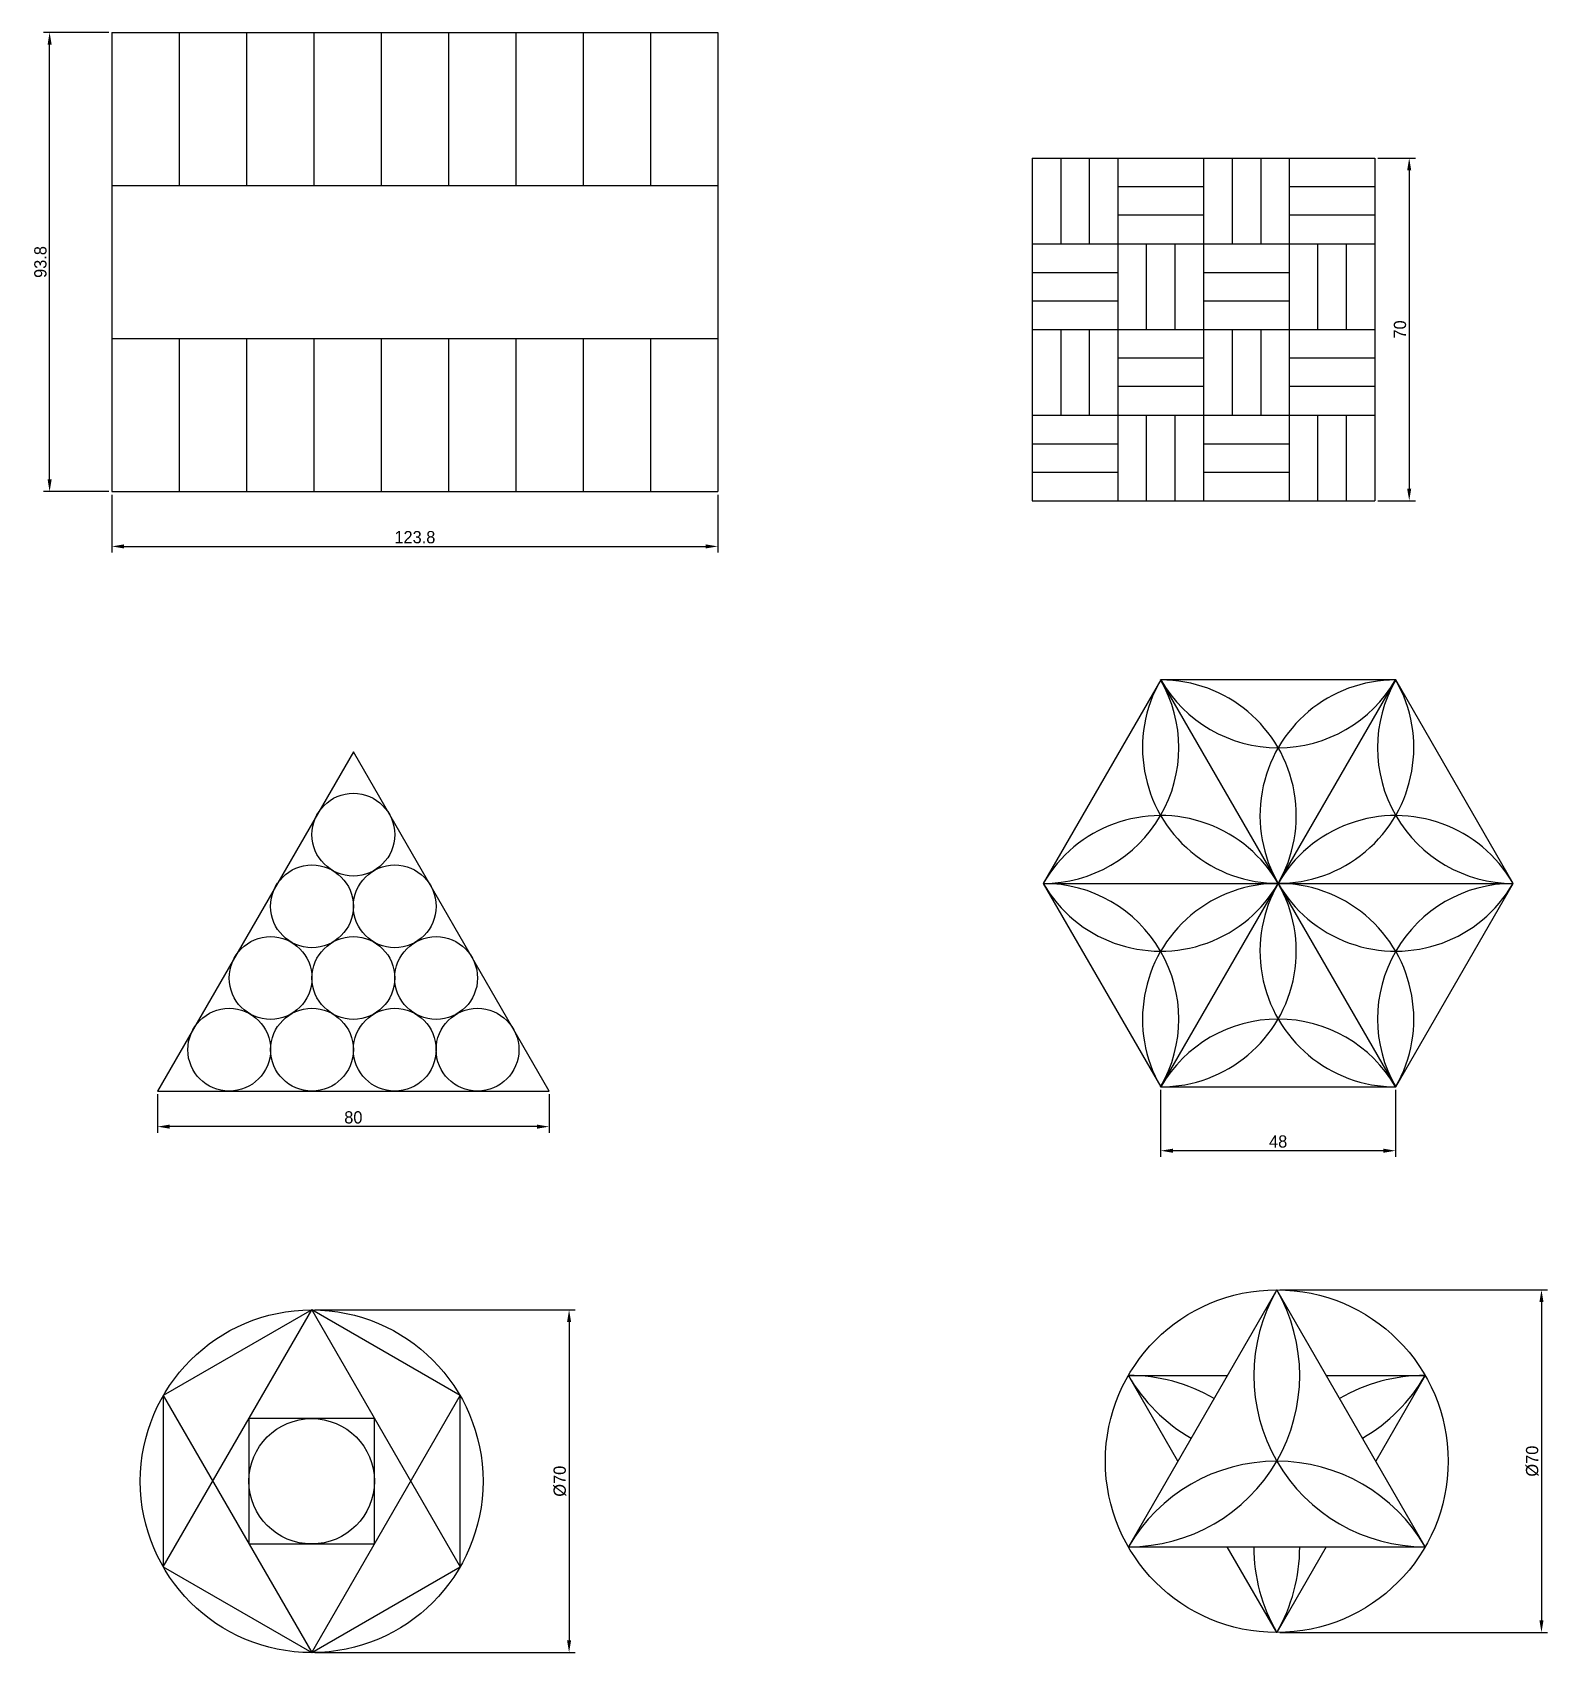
# Model space of a CAD drawing. Header units: millimetres. Extents: x 159 to 468, y 210 to 541.
import ezdxf

# ---------------------------------------------------------------- set-up
doc = ezdxf.new("R2010")
doc.units = ezdxf.units.MM
doc.header["$PDMODE"] = 3
doc.dimstyles.new('ISO-25', dxfattribs={"dimtxt": 2.5, "dimasz": 2.5, "dimexe": 1.25, "dimexo": 0.625, "dimtad": 1, "dimtoh": 1, "dimdsep": 46, "dimtxsty": 'Standard', "dimcen": 2.5, "dimadec": 0, "dimazin": 0, "dimtfac": 1, "dimtofl": 0, "dimtmove": 0, "dimatfit": 3, "dimfxl": 1, "dimarcsym": 0})

# ---------------------------------------------------------------- blocks, each defined once
blk = doc.blocks.new('*D1')
at = {"color": 0, "lineweight": -2, "transparency": 16777216}
for p, q in [((174.95, 446.56), (174.95, 434.74)), ((298.75, 446.56), (298.75, 434.74)), ((177.45, 435.99), (296.25, 435.99))]:
    blk.add_line(p, q, dxfattribs=at)
at = {"color": 0, "transparency": 16777216}
for points in [[(177.45, 436.41), (177.45, 435.58), (174.95, 435.99)], [(296.25, 436.41), (296.25, 435.58), (298.75, 435.99)]]:
    blk.add_solid(points, dxfattribs=at)
at = {"layer": 'Defpoints', "color": 0, "transparency": 16777216}
for p in [(174.95, 447.19), (298.75, 447.19), (298.75, 435.99)]:
    blk.add_point(p, dxfattribs=at)
at = {"color": 0, "transparency": 16777216, "insert": (236.85, 437.87), "char_height": 2.5, "attachment_point": 5}
blk.add_mtext('123.8', dxfattribs=at)
blk = doc.blocks.new('*D2')
at = {"color": 0, "lineweight": -2, "transparency": 16777216}
for p, q in [((174.32, 540.99), (160.99, 540.99)), ((162.24, 449.69), (162.24, 538.49)), ((174.32, 447.19), (160.99, 447.19))]:
    blk.add_line(p, q, dxfattribs=at)
at = {"color": 0, "transparency": 16777216}
for points in [[(161.83, 538.49), (162.66, 538.49), (162.24, 540.99)], [(161.83, 449.69), (162.66, 449.69), (162.24, 447.19)]]:
    blk.add_solid(points, dxfattribs=at)
at = {"layer": 'Defpoints', "color": 0, "transparency": 16777216}
for p in [(162.24, 540.99), (174.95, 540.99), (174.95, 447.19)]:
    blk.add_point(p, dxfattribs=at)
at = {"color": 0, "transparency": 16777216, "insert": (160.37, 494.09), "char_height": 2.5, "attachment_point": 5, "rotation": 90}
blk.add_mtext('93.8', dxfattribs=at)
blk = doc.blocks.new('*U7')
for p, q in [((-8.75, 2.92), (8.75, 2.92)), ((-8.75, -2.92), (8.75, -2.92))]:
    blk.add_line(p, q)
blk = doc.blocks.new('*U9')
at = {"color": 0, "linetype": 'ByBlock', "lineweight": -2, "transparency": 16777216}
for p, rotation in [((371.69, 484.9), 269.9999999999999), ((389.19, 484.9), 180), ((389.19, 467.4), 90.00000000000001)]:
    blk.add_blockref('*U7', p, dxfattribs=dict(at, rotation=rotation))
blk.add_blockref('*U7', (371.69, 467.4), dxfattribs=at)
blk = doc.blocks.new('*U5')
blk.add_blockref('*U9', (-380.44, -476.15))
blk = doc.blocks.new('*U6')
at = {"color": 0, "linetype": 'ByBlock', "lineweight": -2, "transparency": 16777216}
for p, rotation in [((380.44, 511.15), 269.9999999999999), ((415.44, 511.15), 180), ((415.44, 476.15), 90.00000000000001)]:
    blk.add_blockref('*U5', p, dxfattribs=dict(at, rotation=rotation))
blk.add_blockref('*U5', (380.44, 476.15), dxfattribs=at)
blk = doc.blocks.new('*D10')
at = {"color": 0, "lineweight": -2, "transparency": 16777216}
for p, q in [((433.56, 515.31), (441.2, 515.31)), ((439.95, 512.81), (439.95, 447.81)), ((433.56, 445.31), (441.2, 445.31))]:
    blk.add_line(p, q, dxfattribs=at)
at = {"color": 0, "transparency": 16777216}
for points in [[(439.53, 512.81), (440.36, 512.81), (439.95, 515.31)], [(439.53, 447.81), (440.36, 447.81), (439.95, 445.31)]]:
    blk.add_solid(points, dxfattribs=at)
at = {"layer": 'Defpoints', "color": 0, "transparency": 16777216}
for p in [(432.94, 515.31), (432.94, 445.31), (439.95, 445.31)]:
    blk.add_point(p, dxfattribs=at)
at = {"color": 0, "transparency": 16777216, "insert": (438.07, 480.31), "char_height": 2.5, "attachment_point": 5, "rotation": 90}
blk.add_mtext('70', dxfattribs=at)
blk = doc.blocks.new('*D13')
at = {"color": 0, "lineweight": -2, "transparency": 16777216}
for p, q in [((184.28, 324.11), (184.28, 316.22)), ((264.28, 324.11), (264.28, 316.22)), ((261.78, 317.47), (186.78, 317.47))]:
    blk.add_line(p, q, dxfattribs=at)
at = {"color": 0, "transparency": 16777216}
for points in [[(186.78, 317.89), (186.78, 317.05), (184.28, 317.47)], [(261.78, 317.89), (261.78, 317.05), (264.28, 317.47)]]:
    blk.add_solid(points, dxfattribs=at)
at = {"layer": 'Defpoints', "color": 0, "transparency": 16777216}
for p in [(184.28, 324.74), (264.28, 324.74), (184.28, 317.47)]:
    blk.add_point(p, dxfattribs=at)
at = {"color": 0, "transparency": 16777216, "insert": (224.28, 319.35), "char_height": 2.5, "attachment_point": 5}
blk.add_mtext('80', dxfattribs=at)
blk = doc.blocks.new('*U14')
for centre, start, end in [((0, -6.93), 330, 210), ((0, -34.64), 30, 150)]:
    blk.add_arc(centre, 27.71, start, end)
blk = doc.blocks.new('*U15')
at = {"color": 0, "linetype": 'ByBlock', "lineweight": -2, "transparency": 16777216}
for p, rotation in [((395.18, 349.84), 240), ((431.18, 349.84), 120), ((413.18, 360.23), 180), ((395.18, 329.06), 299.9999999999999), ((431.18, 329.06), 59.99999999999999)]:
    blk.add_blockref('*U14', p, dxfattribs=dict(at, rotation=rotation))
blk.add_blockref('*U14', (413.18, 318.66), dxfattribs=at)
blk = doc.blocks.new('*D16')
at = {"color": 0, "lineweight": -2, "transparency": 16777216}
for p, q in [((389.18, 324.97), (389.18, 311.3)), ((437.18, 324.97), (437.18, 311.3)), ((434.68, 312.55), (391.68, 312.55))]:
    blk.add_line(p, q, dxfattribs=at)
at = {"color": 0, "transparency": 16777216}
for points in [[(391.68, 312.97), (391.68, 312.14), (389.18, 312.55)], [(434.68, 312.97), (434.68, 312.14), (437.18, 312.55)]]:
    blk.add_solid(points, dxfattribs=at)
at = {"layer": 'Defpoints', "color": 0, "transparency": 16777216}
for p in [(389.18, 325.59), (437.18, 325.59), (389.18, 312.55)]:
    blk.add_point(p, dxfattribs=at)
at = {"color": 0, "transparency": 16777216, "insert": (413.18, 314.43), "char_height": 2.5, "attachment_point": 5}
blk.add_mtext('48', dxfattribs=at)
blk = doc.blocks.new('*D17')
at = {"color": 0, "lineweight": -2, "transparency": 16777216}
for p, q in [((216.39, 280.04), (269.6, 280.04)), ((268.35, 277.54), (268.35, 212.54)), ((216.39, 210.04), (269.6, 210.04))]:
    blk.add_line(p, q, dxfattribs=at)
at = {"color": 0, "transparency": 16777216}
for points in [[(267.93, 277.54), (268.76, 277.54), (268.35, 280.04)], [(267.93, 212.54), (268.76, 212.54), (268.35, 210.04)]]:
    blk.add_solid(points, dxfattribs=at)
at = {"layer": 'Defpoints', "color": 0, "transparency": 16777216}
for p in [(215.77, 280.04), (215.77, 210.04), (268.35, 210.04)]:
    blk.add_point(p, dxfattribs=at)
at = {"color": 0, "transparency": 16777216, "insert": (266.47, 245.04), "char_height": 2.5, "attachment_point": 5, "rotation": 90}
blk.add_mtext('%%C70', dxfattribs=at)
blk = doc.blocks.new('*D20')
at = {"color": 0, "lineweight": -2, "transparency": 16777216}
for p, q in [((413.52, 284.14), (468.21, 284.14)), ((466.96, 281.64), (466.96, 216.64)), ((413.52, 214.14), (468.21, 214.14))]:
    blk.add_line(p, q, dxfattribs=at)
at = {"color": 0, "transparency": 16777216}
for points in [[(466.55, 281.64), (467.38, 281.64), (466.96, 284.14)], [(466.55, 216.64), (467.38, 216.64), (466.96, 214.14)]]:
    blk.add_solid(points, dxfattribs=at)
at = {"layer": 'Defpoints', "color": 0, "transparency": 16777216}
for p in [(412.9, 284.14), (412.9, 214.14), (466.96, 214.14)]:
    blk.add_point(p, dxfattribs=at)
at = {"color": 0, "transparency": 16777216, "insert": (465.09, 249.14), "char_height": 2.5, "attachment_point": 5, "rotation": 90}
blk.add_mtext('%%C70', dxfattribs=at)

msp = doc.modelspace()

# ---------------------------------------------------------------- linework, layer by layer
for p, q in [((174.945, 540.989), (174.945, 447.189)), ((174.945, 540.989), (298.745, 540.989)), ((188.701, 540.989), (188.701, 509.722)), ((202.456, 540.989), (202.456, 509.722)), ((216.212, 540.989), (216.212, 509.722)), ((229.967, 540.989), (229.967, 509.722)), ((243.723, 540.989), (243.723, 509.722)), ((257.478, 540.989), (257.478, 509.722)), ((271.234, 540.989), (271.234, 509.722)), ((284.989, 540.989), (284.989, 509.722)), ((298.745, 540.989), (298.745, 447.189)), ((362.937, 515.31), (362.937, 445.31)), ((362.937, 515.31), (432.937, 515.31)), ((380.437, 515.31), (380.437, 445.31)), ((397.937, 515.31), (397.937, 445.31)), ((415.437, 515.31), (415.437, 445.31)), ((432.937, 515.31), (432.937, 445.31)), ((174.945, 509.722), (298.745, 509.722)), ((362.937, 497.81), (432.937, 497.81)), ((362.937, 480.31), (432.937, 480.31)), ((174.945, 478.455), (298.745, 478.455)), ((188.701, 478.455), (188.701, 447.189)), ((202.456, 478.455), (202.456, 447.189)), ((216.212, 478.455), (216.212, 447.189)), ((229.967, 478.455), (229.967, 447.189)), ((243.723, 478.455), (243.723, 447.189)), ((257.478, 478.455), (257.478, 447.189)), ((271.234, 478.455), (271.234, 447.189)), ((284.989, 478.455), (284.989, 447.189)), ((362.937, 462.81), (432.937, 462.81)), ((174.945, 447.189), (298.745, 447.189)), ((362.937, 445.31), (432.937, 445.31)), ((389.182, 325.592), (437.182, 408.731)), ((437.182, 325.592), (389.182, 408.731)), ((365.182, 367.162), (461.182, 367.162)), ((185.459, 227.537), (215.77, 280.037)), ((215.77, 280.037), (246.081, 227.537)), ((185.459, 262.537), (215.77, 210.037)), ((215.77, 210.037), (246.081, 262.537))]:
    msp.add_line(p, q)
for points in [[(389.182, 325.592), (437.182, 325.592), (461.182, 367.162), (437.182, 408.731), (389.182, 408.731), (365.182, 367.162)], [(184.284, 324.738), (264.284, 324.738), (224.284, 394.02)], [(412.898, 284.141), (382.587, 231.641), (443.209, 231.641)], [(215.77, 280.037), (185.459, 262.537), (185.459, 227.537), (215.77, 210.037), (246.081, 227.537), (246.081, 262.537)], [(202.959, 232.226), (228.581, 232.226), (228.581, 257.848), (202.959, 257.848)]]:
    msp.add_lwpolyline(points, close=True)
for points in [[(392.691, 249.141), (382.587, 266.641), (402.795, 266.641)], [(423.002, 266.641), (443.209, 266.641), (433.105, 249.141)], [(423.002, 231.641), (412.898, 214.141), (402.795, 231.641)]]:
    msp.add_lwpolyline(points)
for centre, radius in [((224.284, 377.114), 8.453), ((215.831, 362.473), 8.453), ((232.737, 362.473), 8.453), ((207.378, 347.832), 8.453), ((224.284, 347.832), 8.453), ((241.19, 347.832), 8.453), ((198.925, 333.191), 8.453), ((215.831, 333.191), 8.453), ((232.737, 333.191), 8.453), ((249.643, 333.191), 8.453), ((412.898, 249.141), 35), ((215.77, 245.037), 35), ((215.77, 245.037), 12.811)]:
    msp.add_circle(centre, radius)
for centre, start, end in [((382.587, 266.641), 270, 30), ((443.209, 266.641), 150, 270), ((412.898, 284.141), 210, 240), ((382.587, 231.641), 60, 90), ((443.209, 231.641), 90, 120), ((412.898, 284.141), 300, 330), ((412.898, 214.141), 30, 150), ((443.209, 231.641), 180, 210), ((382.587, 231.641), 330, 0)]:
    msp.add_arc(centre, 35, start, end)

# ---------------------------------------------------------------- block references
for name, p in [('*U6', (0, -13.343)), ('*U15', (0, 27.713))]:
    msp.add_blockref(name, p)

# ---------------------------------------------------------------- dimensions: what is measured, and where the dimension line sits
for base, p1, p2, picture, middle in [((162.243, 540.989), (174.945, 447.189), (174.945, 540.989), '*D2', (160.368, 494.089)), ((439.947, 445.31), (432.937, 515.31), (432.937, 445.31), '*D10', (438.072, 480.31))]:
    dim = msp.add_linear_dim(base=base, p1=p1, p2=p2, angle=90, dimstyle='ISO-25')
    dim.commit()
    dim.dimension.update_dxf_attribs({"geometry": picture, "text_midpoint": middle})
for base, p1, p2, picture, middle in [((298.745, 435.993), (174.945, 447.189), (298.745, 447.189), '*D1', (236.845, 437.868)), ((184.284, 317.471), (264.284, 324.738), (184.284, 324.738), '*D13', (224.284, 319.346)), ((389.182, 312.552), (437.182, 325.592), (389.182, 325.592), '*D16', (413.182, 314.427))]:
    dim = msp.add_linear_dim(base=base, p1=p1, p2=p2, dimstyle='ISO-25')
    dim.commit()
    dim.dimension.update_dxf_attribs({"geometry": picture, "text_midpoint": middle})
for base, p1, p2, picture, middle in [((466.963, 214.141), (412.898, 284.141), (412.898, 214.141), '*D20', (465.088, 249.141)), ((268.347, 210.037), (215.77, 280.037), (215.77, 210.037), '*D17', (266.472, 245.037))]:
    dim = msp.add_linear_dim(base=base, p1=p1, p2=p2, angle=90, text='%%C<>', dimstyle='ISO-25')
    dim.commit()
    dim.dimension.update_dxf_attribs({"geometry": picture, "text_midpoint": middle})

doc.saveas('drawing.dxf')
